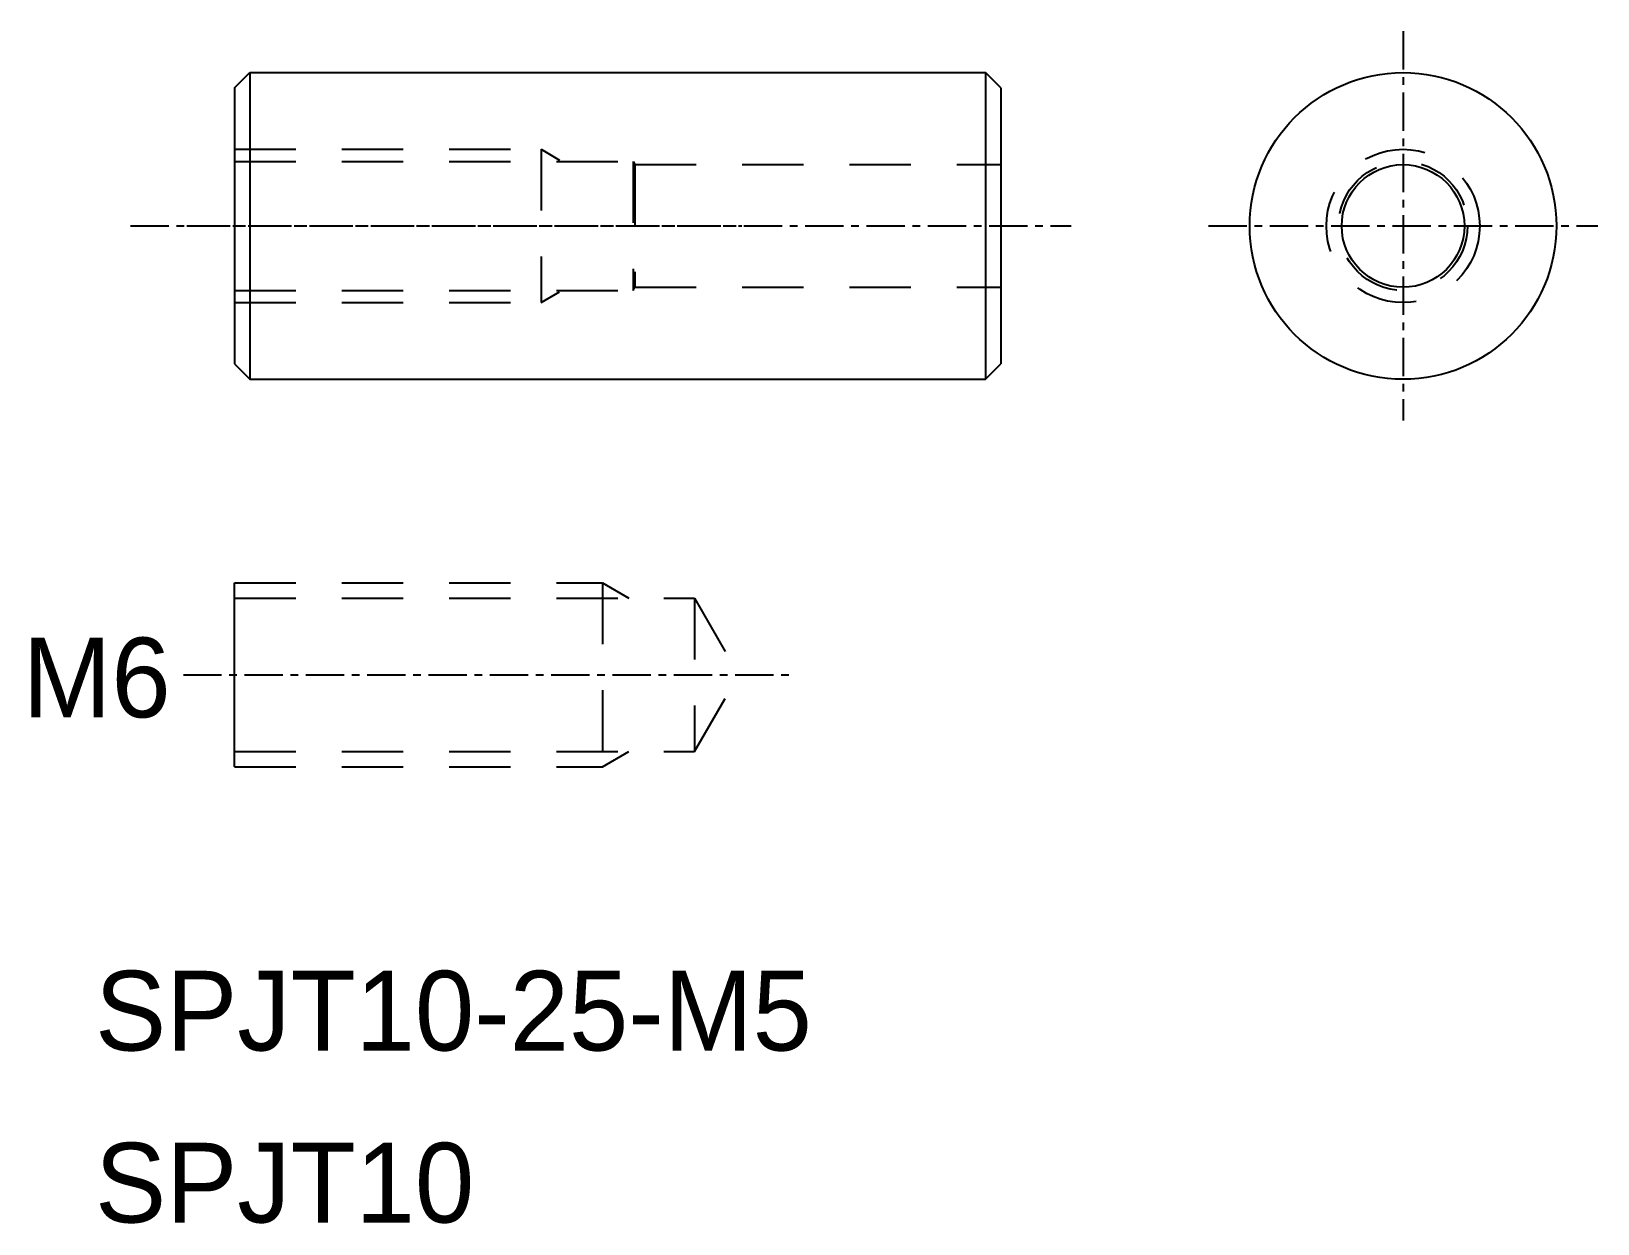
# Model space of a CAD drawing. Extents: x 315 to 366.1, y 103.7 to 142.6.
import ezdxf

# ---------------------------------------------------------------- set-up
doc = ezdxf.new("R2010")
doc.units = 0
doc.linetypes.add('CENTER', pattern=[2, 1.25, -0.25, 0.25, -0.25])
doc.linetypes.add('DASHED', pattern=[3.5, 2, -1.5])
doc.layers.get('0').update_dxf_attribs({"linetype": 'CONTINUOUS'})
doc.layers.add('CENTER', color=1, linetype='CENTER')

msp = doc.modelspace()

# ---------------------------------------------------------------- linework, layer by layer
at = {"color": 7, "linetype": 'CONTINUOUS'}
for p, q in [((321.66, 140.703), (322.16, 141.203)), ((322.16, 141.203), (322.16, 131.203)), ((322.16, 141.203), (346.16, 141.203)), ((328.16, 141.203), (328.16, 141.203)), ((334.16, 141.203), (334.16, 141.203)), ((346.16, 141.203), (346.16, 131.203)), ((346.66, 140.703), (346.16, 141.203)), ((321.66, 140.703), (321.66, 131.703)), ((346.66, 140.703), (346.66, 131.703)), ((321.66, 131.703), (322.16, 131.203)), ((346.16, 131.203), (346.66, 131.703)), ((322.16, 131.203), (346.16, 131.203)), ((321.66, 118.561), (321.66, 124.561))]:
    msp.add_line(p, q, dxfattribs=at)
msp.add_line((321.66, 138.703), (321.66, 133.703))
at = {"color": 3, "linetype": 'DASHED'}
for p, q in [((321.66, 138.703), (331.66, 138.703)), ((331.66, 138.703), (331.66, 133.703)), ((331.66, 138.703), (332.266, 138.353)), ((321.66, 138.303), (334.66, 138.303)), ((334.66, 138.303), (334.66, 134.103)), ((334.66, 138.303), (334.718, 138.203)), ((334.718, 138.203), (334.718, 134.203)), ((334.718, 138.203), (346.66, 138.203)), ((321.66, 134.103), (334.66, 134.103)), ((331.66, 133.703), (332.266, 134.053)), ((334.66, 134.103), (334.718, 134.203)), ((334.718, 134.203), (346.66, 134.203)), ((321.66, 133.703), (331.66, 133.703)), ((321.66, 124.561), (333.66, 124.561)), ((333.66, 124.561), (333.66, 118.561)), ((333.66, 124.561), (334.526, 124.061)), ((321.66, 124.061), (336.66, 124.061)), ((336.66, 124.061), (336.66, 119.061)), ((336.66, 124.061), (338.104, 121.561)), ((336.66, 119.061), (338.104, 121.561)), ((321.66, 119.061), (336.66, 119.061)), ((333.66, 118.561), (334.526, 119.061)), ((321.66, 118.561), (333.66, 118.561))]:
    msp.add_line(p, q, dxfattribs=at)
at = {"color": 7, "linetype": 'CONTINUOUS'}
for radius in [5, 2]:
    msp.add_circle((359.774, 136.203), radius, dxfattribs=at)
at = {"color": 3, "linetype": 'DASHED'}
for radius in [2.5, 2.1]:
    msp.add_circle((359.774, 136.203), radius, dxfattribs=at)
at = {"layer": 'CENTER', "color": 1, "linetype": 'CENTER'}
for p, q in [((359.774, 142.551), (359.774, 129.855)), ((318.272, 136.203), (348.944, 136.203)), ((353.427, 136.203), (366.122, 136.203)), ((319.992, 121.561), (339.849, 121.561))]:
    msp.add_line(p, q, dxfattribs=at)
at = {"layer": 'CENTER', "linetype": 'CENTER'}
msp.add_line((320.102, 136.203), (338.21, 136.203), dxfattribs=at)

# ---------------------------------------------------------------- texts
at = {"color": 7, "linetype": 'CONTINUOUS'}
for s, p in [('M6', (314.749, 120.179)), ('SPJT10-25-M5', (317.112, 109.315)), ('SPJT10', (317.112, 103.706))]:
    msp.add_text(s, height=2.6, dxfattribs=at).set_placement(p)

doc.saveas('drawing.dxf')
